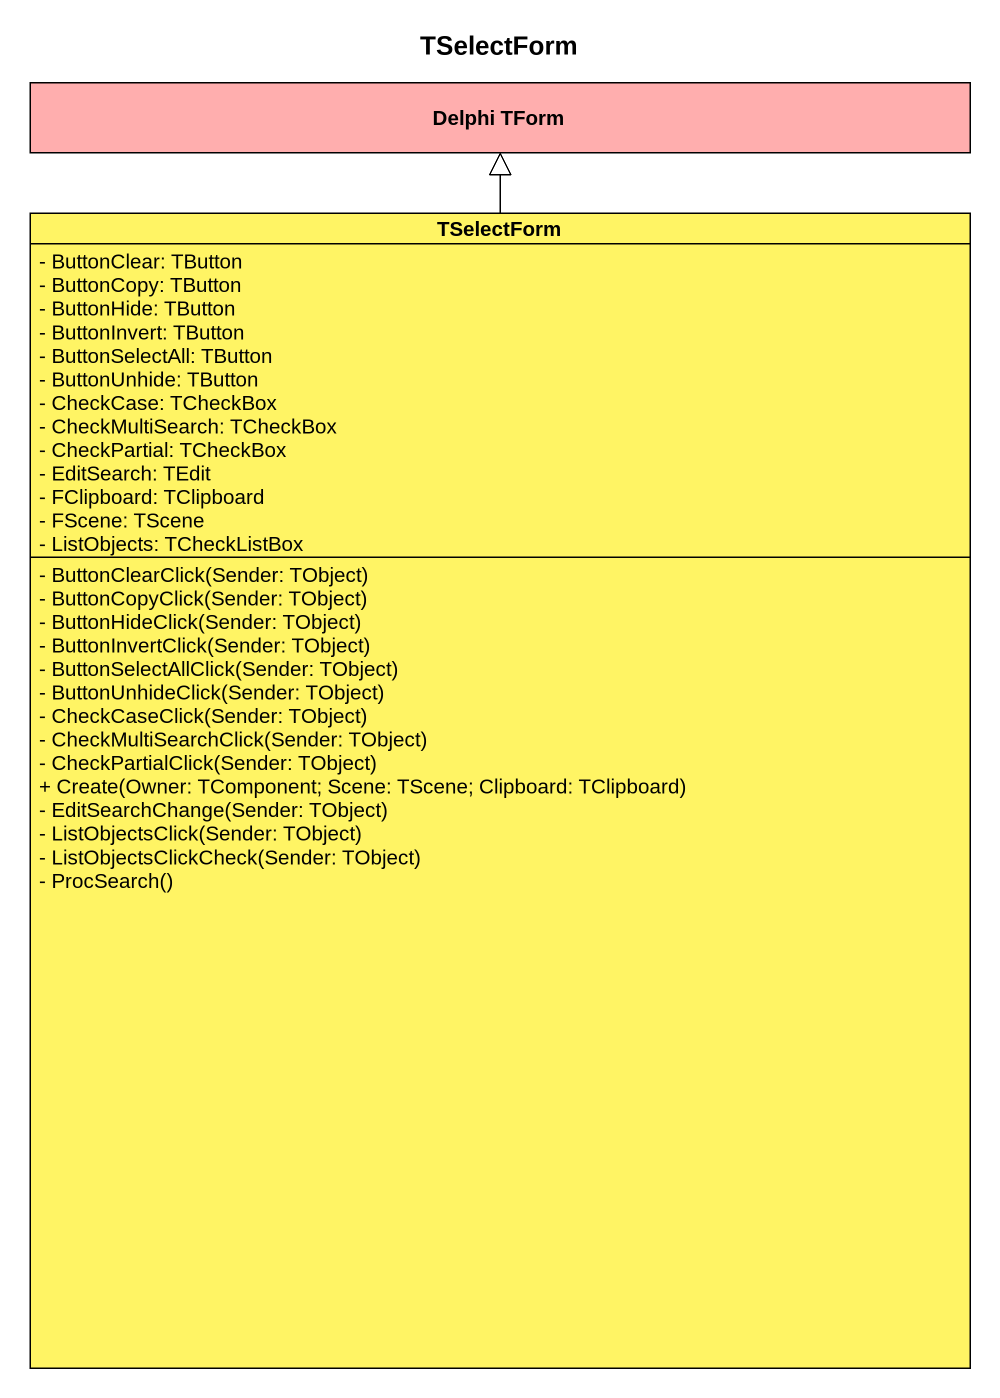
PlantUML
@startuml
title TSelectForm
hide circle
hide empty members
skinparam classAttributeIconSize 0
class "Delphi TForm" as Delphi_TForm #FFAEAE
class TSelectForm #FFF464 {
  - ButtonClear: TButton
  - ButtonCopy: TButton
  - ButtonHide: TButton
  - ButtonInvert: TButton
  - ButtonSelectAll: TButton
  - ButtonUnhide: TButton
  - CheckCase: TCheckBox
  - CheckMultiSearch: TCheckBox
  - CheckPartial: TCheckBox
  - EditSearch: TEdit
  - FClipboard: TClipboard
  - FScene: TScene
  - ListObjects: TCheckListBox
  - ButtonClearClick(Sender: TObject)
  - ButtonCopyClick(Sender: TObject)
  - ButtonHideClick(Sender: TObject)
  - ButtonInvertClick(Sender: TObject)
  - ButtonSelectAllClick(Sender: TObject)
  - ButtonUnhideClick(Sender: TObject)
  - CheckCaseClick(Sender: TObject)
  - CheckMultiSearchClick(Sender: TObject)
  - CheckPartialClick(Sender: TObject)
  + Create(Owner: TComponent; Scene: TScene; Clipboard: TClipboard)
  - EditSearchChange(Sender: TObject)
  - ListObjectsClick(Sender: TObject)
  - ListObjectsClickCheck(Sender: TObject)
  - ProcSearch()
}
TSelectForm -up-|> Delphi_TForm
@enduml
